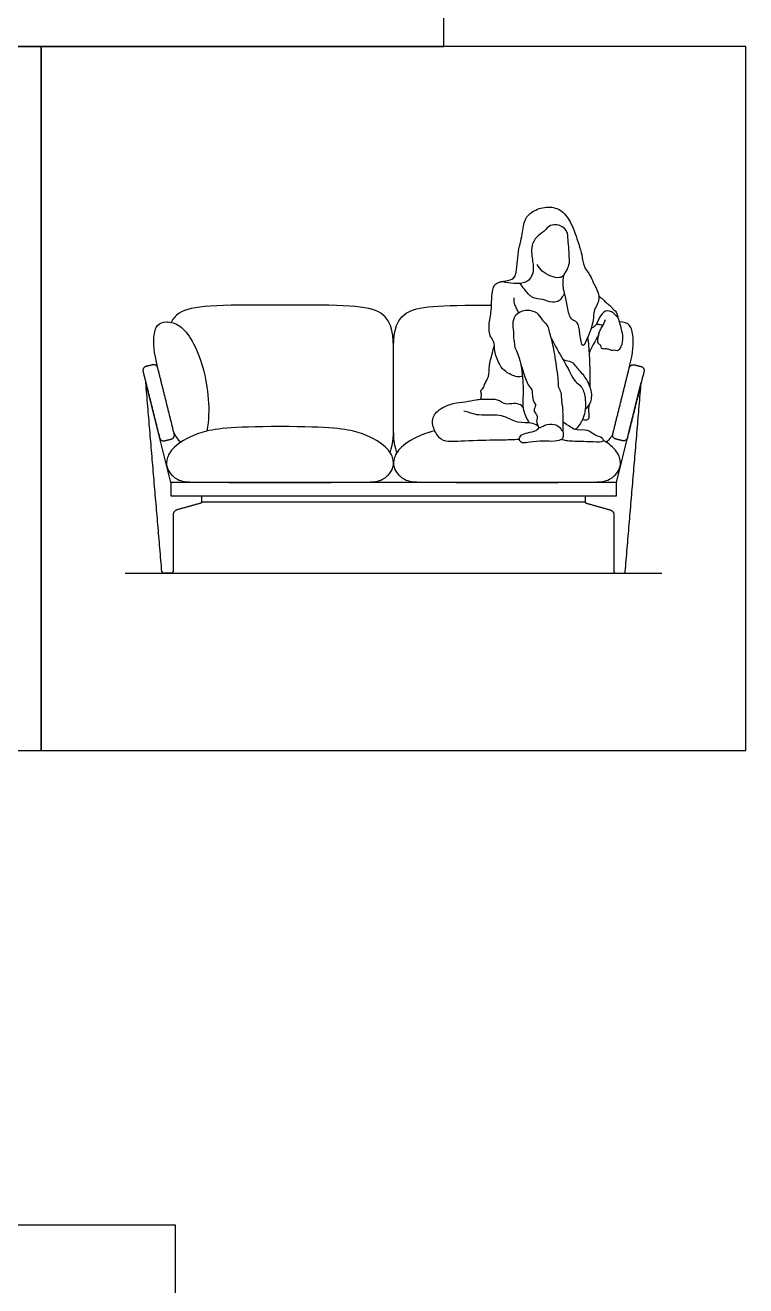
# Model space of a CAD drawing. Header units: metres. Extents: x 0 to 74.2, y -1.2 to 25.5.
# Drawn here: x 3.609 to 5.791, y 6.14 to 9.959 of the extents above; entities that cross this region are included whole.
import ezdxf

# ---------------------------------------------------------------- set-up
doc = ezdxf.new("R2010")
doc.units = ezdxf.units.M
doc.header["$MEASUREMENT"] = 0
for name, color, linetype, true_color in [('AG-DIAGRAM', 7, 'Continuous', 0xfecc66), ('AG-FURNITURE', 7, 'Continuous', 0x66ccff), ('AG-PEOPLE', 7, 'Continuous', 0xfc6666), ('X-VPRT', 6, 'Continuous', 0xff00ff)]:
    doc.layers.add(name, color=color, linetype=linetype, true_color=true_color)

msp = doc.modelspace()

# ---------------------------------------------------------------- linework, layer by layer
at = {"layer": 'AG-DIAGRAM'}
msp.add_lwpolyline([(3.9116, 8.2987), (5.5372, 8.2987)], dxfattribs=at)
at = {"layer": 'AG-FURNITURE'}
for points in [[(4.0496, 8.5743), (3.9742, 8.8771)], [(5.3992, 8.5743), (5.4746, 8.8771)], [(5.3047, 8.5337), (5.3047, 8.5146), (4.7244, 8.5146), (4.1441, 8.5146), (4.1441, 8.5337)]]:
    msp.add_lwpolyline(points, dxfattribs=at)
msp.add_lwpolyline([(4.7244, 8.5743), (4.0496, 8.5743), (4.0496, 8.5337), (4.7244, 8.5337), (5.3992, 8.5337), (5.3992, 8.5743)], close=True, dxfattribs=at)
for centre, start, end in [((4.0274, 8.3033), 184.8438, 270), ((4.0523, 8.3033), 270, 0), ((5.3965, 8.3033), 180, 270), ((5.4214, 8.3033), 270, 355.1562)]:
    msp.add_arc(centre, 0.00459, start, end, dxfattribs=at)
for points, knots in [([(4.7145, 8.6642), (4.7244, 8.6961), (4.7244, 8.7438), (4.7244, 8.8824), (4.7244, 8.9608), (4.7244, 9.1115), (4.5722, 9.1115), (4.3808, 9.1115), (4.1893, 9.1115), (4.091, 9.1115), (4.0562, 9.0696), (4.0506, 9.0589)], [0.006671, 0.006671, 0.006671, 0.006671, 0.57017, 1.140341, 1.710511, 2.280682, 2.850852, 2.850852, 2.850852, 3.421023, 3.587609, 3.587609, 3.587609, 3.587609]), ([(4.7343, 8.6642), (4.7244, 8.6961), (4.7244, 8.7438), (4.7244, 8.8824), (4.7244, 8.9608), (4.7244, 9.1058), (4.8596, 9.1112), (5.021, 9.1108)], [0.006671, 0.006671, 0.006671, 0.006671, 0.57017, 1.140341, 1.710511, 2.280682, 2.785456, 2.785456, 2.785456, 2.785456]), ([(4.0107, 8.9198), (3.9976, 8.9724), (3.9972, 9.0194), (4.0067, 9.0533), (4.0352, 9.0643), (4.0781, 9.0525), (4.1146, 9.0093), (4.1497, 8.925), (4.1663, 8.8285), (4.1653, 8.7642), (4.1593, 8.7296)], [0, 0, 0, 0, 0.228672, 0.457344, 0.686017, 0.914689, 1.143361, 1.372033, 1.600706, 1.81446, 1.81446, 1.81446, 1.81446]), ([(4.3808, 8.7432), (4.5326, 8.7432), (4.6294, 8.7296), (4.7032, 8.6842), (4.7251, 8.649), (4.7251, 8.6186), (4.7113, 8.5965), (4.6809, 8.5743), (4.6417, 8.5743), (4.3808, 8.5743), (4.1199, 8.5743), (4.0807, 8.5743), (4.0503, 8.5965), (4.0362, 8.6186), (4.0362, 8.649), (4.0583, 8.6842), (4.1322, 8.7296), (4.2289, 8.7432), (4.3808, 8.7432)], [0, 0, 0, 0, 0.36839, 0.73678, 1.105171, 1.473561, 1.841951, 2.210341, 2.578731, 2.578731, 2.578731, 2.947122, 3.315512, 3.683902, 4.052292, 4.420682, 4.789072, 5.157463, 5.157463, 5.157463, 5.157463]), ([(4.0593, 8.725), (4.0612, 8.7196), (4.0664, 8.7092), (4.0755, 8.7), (4.0806, 8.6962)], [0, 0, 0, 0, 0.2368856, 0.4870713, 0.4870713, 0.4870713, 0.4870713]), ([(4.8497, 8.7303), (4.835, 8.7265), (4.796, 8.7152), (4.7456, 8.6842), (4.7237, 8.649), (4.7237, 8.6186), (4.7375, 8.5965), (4.7679, 8.5743), (4.8071, 8.5743), (5.068, 8.5743), (5.3289, 8.5743), (5.3681, 8.5743), (5.3985, 8.5965), (5.4126, 8.6186), (5.4126, 8.649), (5.3951, 8.6769), (5.3687, 8.6962), (5.3601, 8.7014)], [0.349992, 0.349992, 0.349992, 0.349992, 0.36839, 0.73678, 1.105171, 1.473561, 1.841951, 2.210341, 2.578731, 2.578731, 2.578731, 2.947122, 3.315512, 3.683902, 4.052292, 4.420682, 4.558971, 4.558971, 4.558971, 4.558971]), ([(5.3895, 8.725), (5.3876, 8.7196), (5.3824, 8.7092), (5.3733, 8.7), (5.3682, 8.6962)], [0, 0, 0, 0, 0.2368856, 0.4870713, 0.4870713, 0.4870713, 0.4870713])]:
    msp.add_open_spline(points, degree=3, knots=knots, dxfattribs=at)
for points, degree in [([(5.4381, 8.9198), (5.4512, 8.9724), (5.4516, 9.0194), (5.4421, 9.0533), (5.4231, 9.0606), (5.408, 9.0603)], 3), ([(5.346, 9.0221), (5.3263, 8.9871), (5.3219, 8.9777), (5.3177, 8.9675)], 3), ([(4.0228, 8.303), (3.9985, 8.59), (3.9742, 8.8771)], 2), ([(5.426, 8.303), (5.4503, 8.59), (5.4746, 8.8771)], 2), ([(4.0692, 8.4912), (4.0569, 8.4865), (4.0569, 8.4759)], 2), ([(4.1354, 8.5096), (4.1023, 8.5004), (4.0692, 8.4912)], 2), ([(4.1439, 8.5146), (4.1439, 8.5119), (4.1354, 8.5096)], 2), ([(5.3049, 8.5146), (5.3049, 8.5119), (5.3134, 8.5096)], 2), ([(5.3134, 8.5096), (5.3465, 8.5004), (5.3796, 8.4912)], 2), ([(5.3796, 8.4912), (5.3919, 8.4865), (5.3919, 8.4759)], 2), ([(4.0569, 8.4759), (4.0569, 8.3896), (4.0569, 8.3033)], 2), ([(5.3919, 8.4759), (5.3919, 8.3896), (5.3919, 8.3033)], 2), ([(4.0523, 8.2987), (4.0398, 8.2987), (4.0274, 8.2987)], 2), ([(5.3965, 8.2987), (5.409, 8.2987), (5.4214, 8.2987)], 2)]:
    msp.add_open_spline(points, degree=degree, dxfattribs=at)
for points in [[(4.0311, 8.7004), (4.019, 8.6973), (4.0159, 8.7095), (3.9903, 8.8123), (3.9659, 8.9102), (3.9629, 8.9224), (3.975, 8.9254), (3.9851, 8.9279), (3.9952, 8.9304), (4.0073, 8.9335), (4.0104, 8.9213), (4.0348, 8.8234), (4.0604, 8.7206), (4.0635, 8.7084), (4.0513, 8.7054), (4.0412, 8.7029), (4.0311, 8.7004)], [(5.4177, 8.7004), (5.4298, 8.6973), (5.4329, 8.7095), (5.4585, 8.8123), (5.4829, 8.9102), (5.4859, 8.9224), (5.4738, 8.9254), (5.4637, 8.9279), (5.4536, 8.9304), (5.4415, 8.9335), (5.4384, 8.9213), (5.414, 8.8234), (5.3884, 8.7206), (5.3853, 8.7084), (5.3975, 8.7054), (5.4076, 8.7029), (5.4177, 8.7004)]]:
    msp.add_rational_spline(points, [1, 0.707106781186, 1, 1, 1, 0.707106781187, 1, 1, 1, 0.707106781186, 1, 1, 1, 0.707106781186, 1, 1, 1], degree=2, knots=[0, 0, 0, 0.064658, 0.064658, 0.726679, 0.726679, 0.791336, 0.791336, 0.859418, 0.859418, 0.924075, 0.924075, 1.586096, 1.586096, 1.650754, 1.650754, 1.718835, 1.718835, 1.718835], dxfattribs=at)
at = {"layer": 'AG-PEOPLE'}
for points, knots in [([(5.1996, 9.3523), (5.2059, 9.354), (5.2261, 9.3569), (5.25, 9.3384), (5.253, 9.3162), (5.2569, 9.2574), (5.2581, 9.2352), (5.2465, 9.2109), (5.2388, 9.2026), (5.2365, 9.1672), (5.2427, 9.1488), (5.2502, 9.1115), (5.2573, 9.0713), (5.2724, 9.063), (5.2834, 9.059), (5.2888, 9.0262), (5.2954, 8.9781), (5.3079, 9.0033), (5.3164, 9.0215), (5.3315, 9.0658), (5.3295, 9.0921), (5.3409, 9.1103), (5.3472, 9.1309), (5.3456, 9.1506), (5.3276, 9.1803), (5.322, 9.2005), (5.298, 9.2286), (5.2969, 9.2631), (5.2746, 9.3286), (5.2634, 9.3581), (5.2366, 9.4009), (5.1925, 9.4121), (5.1491, 9.4), (5.1188, 9.3721), (5.116, 9.3244), (5.0983, 9.2676), (5.0984, 9.1949), (5.0741, 9.1853), (5.0423, 9.1825), (5.0677, 9.1799), (5.0962, 9.1751), (5.1309, 9.1782), (5.1504, 9.2076), (5.1459, 9.2435), (5.1424, 9.265), (5.1412, 9.2943), (5.1601, 9.3226), (5.1844, 9.3366), (5.189, 9.3455), (5.1996, 9.3523)], [0, 0, 0, 0, 0.277075, 0.561845, 0.824351, 1.244005, 1.516512, 1.786127, 1.975952, 2.290937, 2.541544, 2.883096, 3.232427, 3.443766, 3.61204, 3.939449, 4.270135, 4.479923, 4.748459, 5.121083, 5.403503, 5.651732, 5.902339, 6.146028, 6.464667, 6.722938, 7.040998, 7.370551, 7.82244, 8.144546, 8.519588, 8.880117, 9.244248, 9.581726, 9.950106, 10.390708, 10.84032, 11.110257, 11.3589, 11.56028, 11.876728, 12.189978, 12.498736, 12.824168, 13.084554, 13.374074, 13.692667, 13.98229, 14.173453, 14.173453, 14.173453, 14.173453]), ([(5.2403, 9.2005), (5.2362, 9.1977), (5.2266, 9.1919), (5.1993, 9.1979), (5.1735, 9.2127), (5.1635, 9.2272), (5.1598, 9.2348)], [0, 0, 0, 0, 0.210881, 0.49123, 0.78884, 1.063255, 1.063255, 1.063255, 1.063255]), ([(5.1159, 8.8957), (5.1101, 8.8944), (5.0977, 8.8914), (5.0618, 8.9091), (5.0464, 8.9275), (5.0294, 8.9675), (5.0315, 8.9882), (5.0252, 9.0089), (5.0118, 9.0219), (5.0148, 9.0683), (5.0203, 9.0879), (5.0213, 9.1214), (5.0233, 9.1512), (5.028, 9.1694), (5.0353, 9.1773), (5.0455, 9.1817), (5.0508, 9.1823)], [0, 0, 0, 0, 0.231752, 0.563, 0.84009, 1.190205, 1.442015, 1.682381, 1.913626, 2.272518, 2.529362, 2.839495, 3.143828, 3.372173, 3.546075, 3.763656, 3.763656, 3.763656, 3.763656]), ([(5.2426, 9.1468), (5.2397, 9.1422), (5.2327, 9.1335), (5.2277, 9.1231), (5.204, 9.1171), (5.1756, 9.1308), (5.1435, 9.1296), (5.1205, 9.1597), (5.112, 9.1707), (5.1082, 9.1768)], [0, 0, 0, 0, 0.221414, 0.400627, 0.651952, 0.957424, 1.258125, 1.57939, 1.832126, 1.832126, 1.832126, 1.832126]), ([(5.1033, 9.0875), (5.1014, 9.0918), (5.0977, 9.1009), (5.0911, 9.1113), (5.0894, 9.1261), (5.0902, 9.1332)], [0, 0, 0, 0, 0.2050675, 0.3970284, 0.6501729, 0.6501729, 0.6501729, 0.6501729]), ([(5.3461, 9.1394), (5.3504, 9.1356), (5.3591, 9.1282), (5.3698, 9.1173), (5.3812, 9.1103), (5.3874, 9.0994), (5.3975, 9.0956), (5.408, 9.0667), (5.3938, 9.0858), (5.3725, 9.0995), (5.3494, 9.0811), (5.3423, 9.0584), (5.3357, 9.0479), (5.3271, 9.0422), (5.3225, 9.0405)], [0, 0, 0, 0, 0.226471, 0.439686, 0.637578, 0.82108, 1.00863, 1.250184, 1.44475, 1.713976, 1.987565, 2.252966, 2.442264, 2.650069, 2.650069, 2.650069, 2.650069]), ([(5.1474, 9.0923), (5.1526, 9.0907), (5.1649, 9.0853), (5.1777, 9.0614), (5.1852, 9.0564), (5.1952, 9.0434), (5.1977, 9.0252), (5.2061, 9.0005), (5.2151, 8.9463), (5.2251, 8.8793), (5.2233, 8.8616), (5.234, 8.846), (5.233, 8.8285), (5.236, 8.8069), (5.2379, 8.7961), (5.2375, 8.7901), (5.2379, 8.7763), (5.2379, 8.7568), (5.2374, 8.7439), (5.2393, 8.7227), (5.2272, 8.7429), (5.2117, 8.7516), (5.1832, 8.7506), (5.1641, 8.7358), (5.1615, 8.7481), (5.1561, 8.7579), (5.1609, 8.7719), (5.1563, 8.7824), (5.1465, 8.7922), (5.1582, 8.8079), (5.1474, 8.8182), (5.1444, 8.8388), (5.1448, 8.8551), (5.1299, 8.8706), (5.1153, 8.9125), (5.1006, 8.9675), (5.0905, 8.9833), (5.0908, 8.9979), (5.0865, 9.0148), (5.0892, 9.0241), (5.083, 9.0539), (5.0903, 9.0798), (5.1132, 9.0947), (5.1338, 9.0954), (5.143, 9.0937), (5.1474, 9.0923)], [0, 0, 0, 0, 0.233197, 0.510089, 0.674855, 0.885784, 1.116375, 1.387954, 1.802521, 2.250947, 2.473947, 2.696112, 2.926043, 3.181864, 3.35868, 3.487985, 3.688623, 3.928602, 4.142667, 4.335543, 4.541771, 4.779698, 5.070374, 5.307262, 5.462564, 5.646114, 5.84732, 6.028724, 6.215535, 6.428269, 6.62169, 6.868374, 7.083411, 7.321146, 7.690292, 8.10426, 8.332024, 8.536436, 8.7575, 8.926355, 9.220286, 9.500203, 9.774493, 10.017707, 10.220022, 10.220022, 10.220022, 10.220022]), ([(5.3584, 9.049), (5.3555, 9.0504), (5.3493, 9.0524), (5.3419, 9.0528), (5.3383, 9.0525)], [0, 0, 0, 0, 0.1691791, 0.3494539, 0.3494539, 0.3494539, 0.3494539]), ([(5.4035, 9.0742), (5.4085, 9.0608), (5.4148, 9.0327), (5.4208, 9.0088), (5.4121, 8.9791), (5.4021, 8.9713), (5.3924, 8.9756), (5.3849, 8.9723), (5.3742, 8.9792), (5.3635, 8.9778), (5.3522, 8.9792), (5.3536, 8.9898), (5.3422, 8.9955), (5.3437, 9.0125), (5.3487, 9.0358), (5.3584, 9.0472), (5.3642, 9.061), (5.3667, 9.0679)], [0, 0, 0, 0, 0.356719, 0.633007, 0.926459, 1.104365, 1.268771, 1.417845, 1.602494, 1.785995, 1.950598, 2.105339, 2.280997, 2.497078, 2.762174, 2.973308, 3.228963, 3.228963, 3.228963, 3.228963]), ([(5.3198, 8.8613), (5.32, 8.8749), (5.3201, 8.9024), (5.3189, 8.959), (5.3155, 8.9963), (5.3132, 9.0153)], [0, 0, 0, 0, 0.347978, 0.755707, 1.168302, 1.168302, 1.168302, 1.168302]), ([(5.118, 8.7998), (5.1156, 8.8033), (5.1096, 8.8104), (5.0882, 8.8148), (5.062, 8.8077), (5.0408, 8.8279), (5.0118, 8.8238), (4.9988, 8.8265), (4.9877, 8.8234), (4.9924, 8.8434), (4.9863, 8.8534), (4.9985, 8.8608), (5.0004, 8.875), (5.0151, 8.8951), (5.013, 8.9273), (5.023, 8.9635), (5.0275, 8.9806), (5.0301, 8.989)], [0, 0, 0, 0, 0.193681, 0.44133, 0.716231, 0.997191, 1.284321, 1.486589, 1.629835, 1.85105, 2.025891, 2.207312, 2.409359, 2.672508, 2.981152, 3.314159, 3.594207, 3.594207, 3.594207, 3.594207]), ([(5.2025, 9.0102), (5.2112, 8.9939), (5.2277, 8.9627), (5.2599, 8.9074), (5.273, 8.8787), (5.2954, 8.866), (5.3076, 8.8295), (5.3049, 8.7755), (5.2864, 8.7462), (5.2788, 8.7379), (5.275, 8.7342)], [0, 0, 0, 0, 0.404543, 0.839677, 1.140126, 1.399902, 1.729312, 2.131813, 2.445376, 2.661821, 2.661821, 2.661821, 2.661821]), ([(5.3049, 8.797), (5.3115, 8.7996), (5.3181, 8.8088), (5.3242, 8.8259), (5.3262, 8.847), (5.3182, 8.8642), (5.3153, 8.8769), (5.3002, 8.9005), (5.2752, 8.9261), (5.2693, 8.9385), (5.2467, 8.9422), (5.2408, 8.9448), (5.2376, 8.946)], [0, 0, 0, 0, 0.372195, 0.602567, 0.85404, 1.085254, 1.278662, 1.56729, 1.893982, 2.091548, 2.339197, 2.513919, 2.513919, 2.513919, 2.513919]), ([(5.1362, 8.7545), (5.1284, 8.7657), (5.1171, 8.7915), (5.117, 8.8209), (5.1182, 8.8574), (5.117, 8.8915), (5.1133, 8.9176), (5.1107, 8.9305)], [0, 0, 0, 0, 0.348013, 0.64395, 0.969384, 1.290142, 1.632206, 1.632206, 1.632206, 1.632206]), ([(5.1056, 8.7039), (5.0873, 8.7032), (5.05, 8.7014), (4.955, 8.7019), (4.8741, 8.6935), (4.8538, 8.7205), (4.836, 8.7576), (4.8547, 8.7945), (4.9051, 8.8162), (4.9398, 8.817), (4.9745, 8.8252), (4.9854, 8.8258), (4.9908, 8.8262)], [0, 0, 0, 0, 0.4037, 0.944394, 1.421158, 1.714907, 2.0499, 2.379811, 2.773971, 3.103903, 3.421226, 3.640174, 3.640174, 3.640174, 3.640174]), ([(5.1618, 8.7455), (5.1551, 8.7491), (5.1407, 8.757), (5.1012, 8.7526), (5.0637, 8.773), (5.0382, 8.7789), (4.9869, 8.7768), (4.968, 8.7805), (4.9592, 8.7844), (4.9377, 8.7899)], [0, 0, 0, 0, 0.301289, 0.692323, 1.093925, 1.433375, 1.870756, 2.285466, 2.503311, 2.503311, 2.503311, 2.503311]), ([(5.2967, 8.7649), (5.2996, 8.764), (5.3052, 8.7633), (5.3151, 8.764), (5.317, 8.771), (5.317, 8.7803), (5.3158, 8.7887), (5.3164, 8.8022), (5.3176, 8.8097)], [0, 0, 0, 0, 0.162437, 0.323272, 0.458537, 0.621738, 0.783214, 1.028534, 1.028534, 1.028534, 1.028534]), ([(5.2333, 8.7045), (5.2379, 8.7033), (5.2472, 8.7004), (5.2924, 8.6984), (5.3259, 8.6988), (5.3645, 8.6956), (5.3562, 8.712), (5.3325, 8.7157), (5.313, 8.7365), (5.281, 8.7302), (5.2619, 8.7395), (5.2554, 8.7463), (5.2378, 8.7562)], [0, 0, 0, 0, 0.230681, 0.630172, 1.017504, 1.347778, 1.533505, 1.829064, 2.145242, 2.48113, 2.756912, 2.971886, 2.971886, 2.971886, 2.971886]), ([(5.2372, 8.7293), (5.2387, 8.7245), (5.2385, 8.7143), (5.2356, 8.7029), (5.211, 8.6971), (5.1771, 8.7001), (5.1395, 8.6975), (5.1137, 8.6905), (5.1027, 8.7046), (5.1103, 8.7193), (5.1308, 8.7248), (5.1562, 8.7297), (5.1623, 8.7369), (5.165, 8.7402)], [0, 0, 0, 0, 0.211316, 0.383591, 0.64018, 0.965592, 1.305453, 1.574935, 1.772848, 1.971888, 2.22315, 2.49783, 2.69382, 2.69382, 2.69382, 2.69382])]:
    msp.add_open_spline(points, degree=3, knots=knots, dxfattribs=at)
at = {"layer": 'X-VPRT'}
for points in [[(0, 12.3336), (0, 9.8952), (4.8768, 9.8952), (4.8768, 12.3336)], [(0, 9.8952), (0, 7.7616), (3.6576, 7.7616), (3.6576, 9.8952)], [(3.6576, 9.8952), (3.6576, 7.7616), (5.7912, 7.7616), (5.7912, 9.8952)], [(0, 6.3236), (0, 3.9233), (4.064, 3.9233), (4.064, 6.3236)]]:
    msp.add_lwpolyline(points, close=True, dxfattribs=at)

doc.saveas('drawing.dxf')
